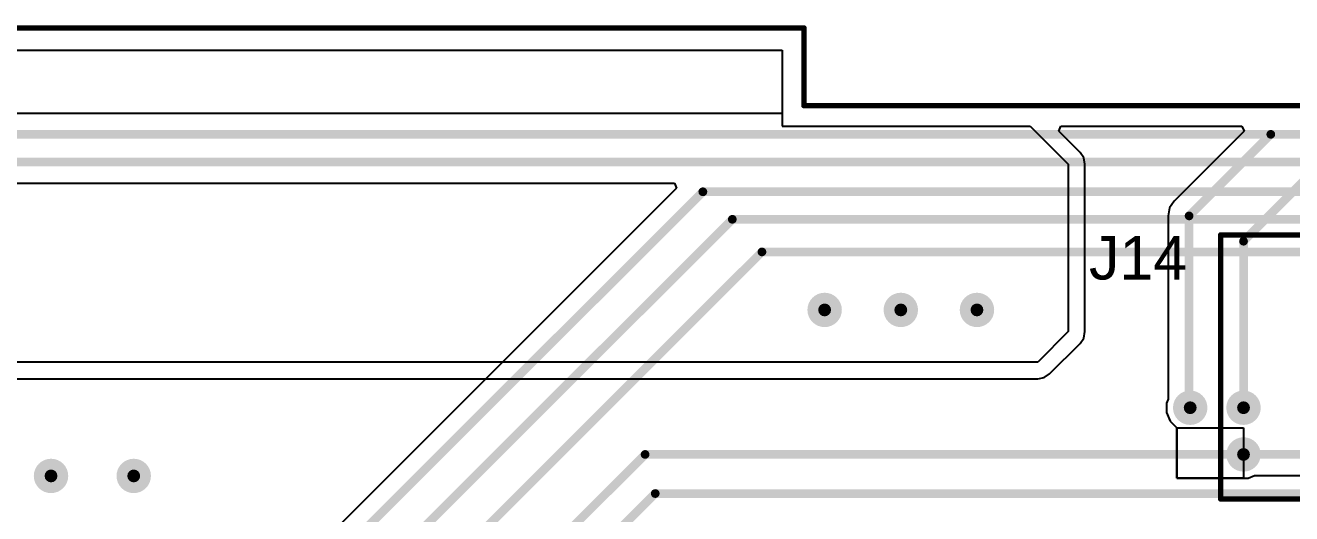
# Model space of a CAD drawing. Header units: millimetres. Extents: x 0 to 172, y 0 to 138.
# Drawn here: x 91.17 to 120.73, y 108.65 to 120.06 of the extents above; entities that cross this region are included whole.
import ezdxf

# ---------------------------------------------------------------- set-up
doc = ezdxf.new("R2010")
doc.units = ezdxf.units.MM
for name, color, linetype in [('BottomLayer', 5, 'Continuous'), ('BottomSolder', 6, 'Continuous'), ('Mechanical2', 216, 'Continuous'), ('TopLayer', 1, 'Continuous'), ('TopOverlay', 2, 'Continuous'), ('TopSolder', 216, 'Continuous'), ('ViaHoleLayer', 16, 'Continuous')]:
    doc.layers.add(name, color=color, linetype=linetype)
doc.styles.add('Arial', font='', dxfattribs={"height": 0.2})
doc.styles.get('Arial').set_extended_font_data('Arial')

# ---------------------------------------------------------------- blocks, each defined once
blk = doc.blocks.new('ESHF_118_01_L_D_SM_TR_256')
at = {"layer": 'TopOverlay', "const_width": 0.127}
for points in [[(-16.535, -3.073), (-16.535, 3.099)], [(-16.535, 3.099), (-11.735, 3.099)], [(-16.535, -3.073), (-11.557, -3.073)]]:
    blk.add_lwpolyline(points, dxfattribs=at)
at = {"layer": 'TopOverlay', "const_width": 0.0635}
for points in [[(-16.567, 3.099, 1), (-16.504, 3.099, 1)], [(-16.567, 3.099, 1), (-16.504, 3.099, 1)], [(-16.567, -3.073, 1), (-16.504, -3.073, 1)], [(-16.567, -3.073, 1), (-16.504, -3.073, 1)]]:
    blk.add_lwpolyline(points, format="xyb", close=True, dxfattribs=at)

msp = doc.modelspace()

# ---------------------------------------------------------------- hatches: boundary and pattern name
at = {"layer": 'BottomLayer'}
h = msp.add_hatch(color=5, dxfattribs=at)
edge = h.paths.add_edge_path()
edge.add_arc((109.83, 113.411), 0.3, 0, 360)
h = msp.add_hatch(color=5, dxfattribs=at)
edge = h.paths.add_edge_path()
edge.add_arc((111.608, 113.411), 0.3, 0, 360)
h = msp.add_hatch(color=5, dxfattribs=at)
edge = h.paths.add_edge_path()
edge.add_arc((113.386, 113.411), 0.3, 0, 360)
h = msp.add_hatch(color=5, dxfattribs=at)
edge = h.paths.add_edge_path()
edge.add_arc((118.364, 111.125), 0.3, 0, 360)
h = msp.add_hatch(color=5, dxfattribs=at)
edge = h.paths.add_edge_path()
edge.add_arc((119.609, 111.125), 0.3, 0, 360)
h = msp.add_hatch(color=5, dxfattribs=at)
edge = h.paths.add_edge_path()
edge.add_arc((119.609, 110.033), 0.3, 0, 360)
h = msp.add_hatch(color=5, dxfattribs=at)
edge = h.paths.add_edge_path()
edge.add_arc((91.77, 109.531), 0.3, 0, 360)
h = msp.add_hatch(color=5, dxfattribs=at)
edge = h.paths.add_edge_path()
edge.add_arc((93.701, 109.531), 0.3, 0, 360)
at = {"layer": 'BottomSolder'}
h = msp.add_hatch(color=6, dxfattribs=at)
edge = h.paths.add_edge_path()
edge.add_arc((109.83, 113.411), 0.402, 0, 360)
h = msp.add_hatch(color=6, dxfattribs=at)
edge = h.paths.add_edge_path()
edge.add_arc((111.608, 113.411), 0.402, 0, 360)
h = msp.add_hatch(color=6, dxfattribs=at)
edge = h.paths.add_edge_path()
edge.add_arc((113.386, 113.411), 0.402, 0, 360)
h = msp.add_hatch(color=6, dxfattribs=at)
edge = h.paths.add_edge_path()
edge.add_arc((118.364, 111.125), 0.402, 0, 360)
h = msp.add_hatch(color=6, dxfattribs=at)
edge = h.paths.add_edge_path()
edge.add_arc((119.609, 111.125), 0.402, 0, 360)
h = msp.add_hatch(color=6, dxfattribs=at)
edge = h.paths.add_edge_path()
edge.add_arc((119.609, 110.033), 0.402, 0, 360)
h = msp.add_hatch(color=6, dxfattribs=at)
edge = h.paths.add_edge_path()
edge.add_arc((91.77, 109.531), 0.402, 0, 360)
h = msp.add_hatch(color=6, dxfattribs=at)
edge = h.paths.add_edge_path()
edge.add_arc((93.701, 109.531), 0.402, 0, 360)
at = {"layer": 'TopLayer'}
h = msp.add_hatch(color=1, dxfattribs=at)
edge = h.paths.add_edge_path()
edge.add_arc((109.83, 113.411), 0.3, 0, 360)
h = msp.add_hatch(color=1, dxfattribs=at)
edge = h.paths.add_edge_path()
edge.add_arc((111.608, 113.411), 0.3, 0, 360)
h = msp.add_hatch(color=1, dxfattribs=at)
edge = h.paths.add_edge_path()
edge.add_arc((113.386, 113.411), 0.3, 0, 360)
h = msp.add_hatch(color=1, dxfattribs=at)
edge = h.paths.add_edge_path()
edge.add_arc((118.364, 111.125), 0.3, 0, 360)
h = msp.add_hatch(color=1, dxfattribs=at)
edge = h.paths.add_edge_path()
edge.add_arc((119.609, 111.125), 0.3, 0, 360)
h = msp.add_hatch(color=1, dxfattribs=at)
edge = h.paths.add_edge_path()
edge.add_arc((119.609, 110.033), 0.3, 0, 360)
h = msp.add_hatch(color=1, dxfattribs=at)
edge = h.paths.add_edge_path()
edge.add_arc((91.77, 109.531), 0.3, 0, 360)
h = msp.add_hatch(color=1, dxfattribs=at)
edge = h.paths.add_edge_path()
edge.add_arc((93.701, 109.531), 0.3, 0, 360)
at = {"layer": 'TopSolder'}
h = msp.add_hatch(color=216, dxfattribs=at)
edge = h.paths.add_edge_path()
edge.add_arc((109.83, 113.411), 0.402, 0, 360)
h = msp.add_hatch(color=216, dxfattribs=at)
edge = h.paths.add_edge_path()
edge.add_arc((111.608, 113.411), 0.402, 0, 360)
h = msp.add_hatch(color=216, dxfattribs=at)
edge = h.paths.add_edge_path()
edge.add_arc((113.386, 113.411), 0.402, 0, 360)
h = msp.add_hatch(color=216, dxfattribs=at)
edge = h.paths.add_edge_path()
edge.add_arc((118.364, 111.125), 0.402, 0, 360)
h = msp.add_hatch(color=216, dxfattribs=at)
edge = h.paths.add_edge_path()
edge.add_arc((119.609, 111.125), 0.402, 0, 360)
h = msp.add_hatch(color=216, dxfattribs=at)
edge = h.paths.add_edge_path()
edge.add_arc((119.609, 110.033), 0.402, 0, 360)
h = msp.add_hatch(color=216, dxfattribs=at)
edge = h.paths.add_edge_path()
edge.add_arc((91.77, 109.531), 0.402, 0, 360)
h = msp.add_hatch(color=216, dxfattribs=at)
edge = h.paths.add_edge_path()
edge.add_arc((93.701, 109.531), 0.402, 0, 360)
at = {"layer": 'ViaHoleLayer'}
h = msp.add_hatch(color=16, dxfattribs=at)
edge = h.paths.add_edge_path()
edge.add_arc((109.83, 113.411), 0.15, 0, 360)
h = msp.add_hatch(color=16, dxfattribs=at)
edge = h.paths.add_edge_path()
edge.add_arc((111.608, 113.411), 0.15, 0, 360)
h = msp.add_hatch(color=16, dxfattribs=at)
edge = h.paths.add_edge_path()
edge.add_arc((113.386, 113.411), 0.15, 0, 360)
h = msp.add_hatch(color=16, dxfattribs=at)
edge = h.paths.add_edge_path()
edge.add_arc((118.364, 111.125), 0.15, 0, 360)
h = msp.add_hatch(color=16, dxfattribs=at)
edge = h.paths.add_edge_path()
edge.add_arc((119.609, 111.125), 0.15, 0, 360)
h = msp.add_hatch(color=16, dxfattribs=at)
edge = h.paths.add_edge_path()
edge.add_arc((119.609, 110.033), 0.15, 0, 360)
h = msp.add_hatch(color=16, dxfattribs=at)
edge = h.paths.add_edge_path()
edge.add_arc((91.77, 109.531), 0.15, 0, 360)
h = msp.add_hatch(color=16, dxfattribs=at)
edge = h.paths.add_edge_path()
edge.add_arc((93.701, 109.531), 0.15, 0, 360)

# ---------------------------------------------------------------- linework, layer by layer
at = {"layer": 'BottomLayer'}
for p, q in [((5.174, 119.482), (108.839, 119.482)), ((108.839, 119.482), (108.839, 118.004)), ((108.839, 118.004), (11.797, 118.004)), ((52.924, 116.372), (106.326, 116.372)), ((106.374, 116.255), (89.39, 99.271)), ((106.326, 116.372), (106.374, 116.255))]:
    msp.add_line(p, q, dxfattribs=at)
at = {"layer": 'BottomLayer', "const_width": 0.203}
for points in [[(11.797, 117.512), (135.573, 117.512)], [(12.217, 116.865), (131.598, 116.865)], [(89.738, 98.923), (106.987, 116.172)], [(106.987, 116.172), (130.792, 116.172)], [(90.665, 98.519), (107.675, 115.529)], [(107.675, 115.529), (125.008, 115.529)], [(91.52, 97.92), (108.366, 114.767)], [(108.366, 114.767), (124.339, 114.767)], [(92.349, 96.743), (105.639, 110.033)], [(105.639, 110.033), (119.609, 110.033)], [(93.202, 96.447), (105.875, 109.12)], [(105.875, 109.12), (122.15, 109.12)]]:
    msp.add_lwpolyline(points, dxfattribs=at)
at = {"layer": 'BottomLayer', "const_width": 0.102}
for points in [[(106.936, 116.172, 1), (107.038, 116.172, 1)], [(106.936, 116.172, 1), (107.038, 116.172, 1)], [(107.624, 115.529, 1), (107.725, 115.529, 1)], [(107.624, 115.529, 1), (107.725, 115.529, 1)], [(108.316, 114.767, 1), (108.417, 114.767, 1)], [(108.316, 114.767, 1), (108.417, 114.767, 1)], [(105.588, 110.033, 1), (105.689, 110.033, 1)], [(105.588, 110.033, 1), (105.689, 110.033, 1)], [(119.558, 110.033, 1), (119.659, 110.033, 1)], [(105.824, 109.12, 1), (105.926, 109.12, 1)], [(105.824, 109.12, 1), (105.926, 109.12, 1)]]:
    msp.add_lwpolyline(points, format="xyb", close=True, dxfattribs=at)
at = {"layer": 'Mechanical2', "const_width": 0.127}
for points in [[(0, 120), (109.347, 120)], [(109.347, 118.186), (109.347, 120)], [(109.347, 118.186), (148.361, 118.186)]]:
    msp.add_lwpolyline(points, dxfattribs=at)
at = {"layer": 'Mechanical2', "const_width": 0.0635}
for points in [[(109.315, 120, 1), (109.379, 120, 1)], [(109.315, 120, 1), (109.379, 120, 1)], [(109.315, 118.186, 1), (109.379, 118.186, 1)], [(109.315, 118.186, 1), (109.379, 118.186, 1)]]:
    msp.add_lwpolyline(points, format="xyb", close=True, dxfattribs=at)
at = {"layer": 'TopLayer'}
for p, q in [((49.124, 119.482), (108.839, 119.482)), ((108.839, 119.482), (108.839, 117.704)), ((108.839, 117.704), (114.63, 117.704)), ((114.63, 117.704), (115.519, 116.815)), ((115.297, 117.586), (115.346, 117.704)), ((115.346, 117.704), (119.572, 117.704)), ((119.572, 117.704), (119.621, 117.586)), ((115.794, 117.089), (115.297, 117.586)), ((119.621, 117.586), (117.991, 115.956)), ((115.878, 116.963), (115.794, 117.089)), ((115.519, 116.815), (115.519, 112.903)), ((115.908, 116.815), (115.878, 116.963)), ((115.908, 112.903), (115.908, 116.815)), ((117.991, 115.956), (117.884, 115.796)), ((117.884, 115.796), (117.847, 115.608)), ((117.847, 115.608), (117.847, 111.323)), ((115.519, 112.903), (114.808, 112.192)), ((115.794, 112.628), (115.878, 112.754)), ((115.878, 112.754), (115.908, 112.903)), ((115.083, 111.917), (115.794, 112.628)), ((114.808, 112.192), (84.582, 112.192)), ((88.077, 111.803), (114.808, 111.803)), ((114.808, 111.803), (114.957, 111.833)), ((114.957, 111.833), (115.083, 111.917)), ((117.847, 111.323), (117.81, 111.235)), ((117.81, 111.235), (117.81, 111.015)), ((117.81, 111.015), (117.894, 110.811)), ((117.894, 110.811), (118.05, 110.655)), ((118.05, 109.479), (118.05, 110.655)), ((118.05, 110.655), (119.609, 110.655)), ((118.05, 110.655), (118.05, 109.479)), ((119.609, 110.655), (119.609, 109.479)), ((119.609, 109.479), (118.05, 109.479)), ((118.05, 109.479), (119.719, 109.479)), ((119.719, 109.479), (119.868, 109.541)), ((119.868, 109.541), (124.192, 109.541))]:
    msp.add_line(p, q, dxfattribs=at)
at = {"layer": 'TopLayer', "const_width": 0.203}
for points in [[(118.339, 115.608), (120.246, 117.515)], [(120.246, 117.515), (135.164, 117.515)], [(119.609, 115.017), (121.458, 116.866)], [(118.339, 111.15), (118.339, 115.608)], [(119.609, 111.125), (119.609, 115.017)], [(118.339, 111.15), (118.364, 111.125)], [(119.609, 110.033), (124.815, 110.033)]]:
    msp.add_lwpolyline(points, dxfattribs=at)
at = {"layer": 'TopLayer', "const_width": 0.102}
for points in [[(120.195, 117.515, 1), (120.296, 117.515, 1)], [(120.195, 117.515, 1), (120.296, 117.515, 1)], [(118.288, 115.608, 1), (118.389, 115.608, 1)], [(118.288, 115.608, 1), (118.389, 115.608, 1)], [(119.558, 115.017, 1), (119.659, 115.017, 1)], [(119.558, 115.017, 1), (119.659, 115.017, 1)], [(118.288, 111.15, 1), (118.389, 111.15, 1)], [(118.288, 111.15, 1), (118.389, 111.15, 1)], [(118.313, 111.125, 1), (118.415, 111.125, 1)], [(119.558, 111.125, 1), (119.659, 111.125, 1)], [(119.558, 110.033, 1), (119.659, 110.033, 1)]]:
    msp.add_lwpolyline(points, format="xyb", close=True, dxfattribs=at)

# ---------------------------------------------------------------- block references
msp.add_blockref('ESHF_118_01_L_D_SM_TR_256', (135.611, 112.065))

# ---------------------------------------------------------------- texts
at = {"layer": 'TopOverlay', "style": 'Arial'}
msp.add_text('J14', height=1.016, dxfattribs=at).set_placement((116.002, 114.122))

doc.saveas('drawing.dxf')
